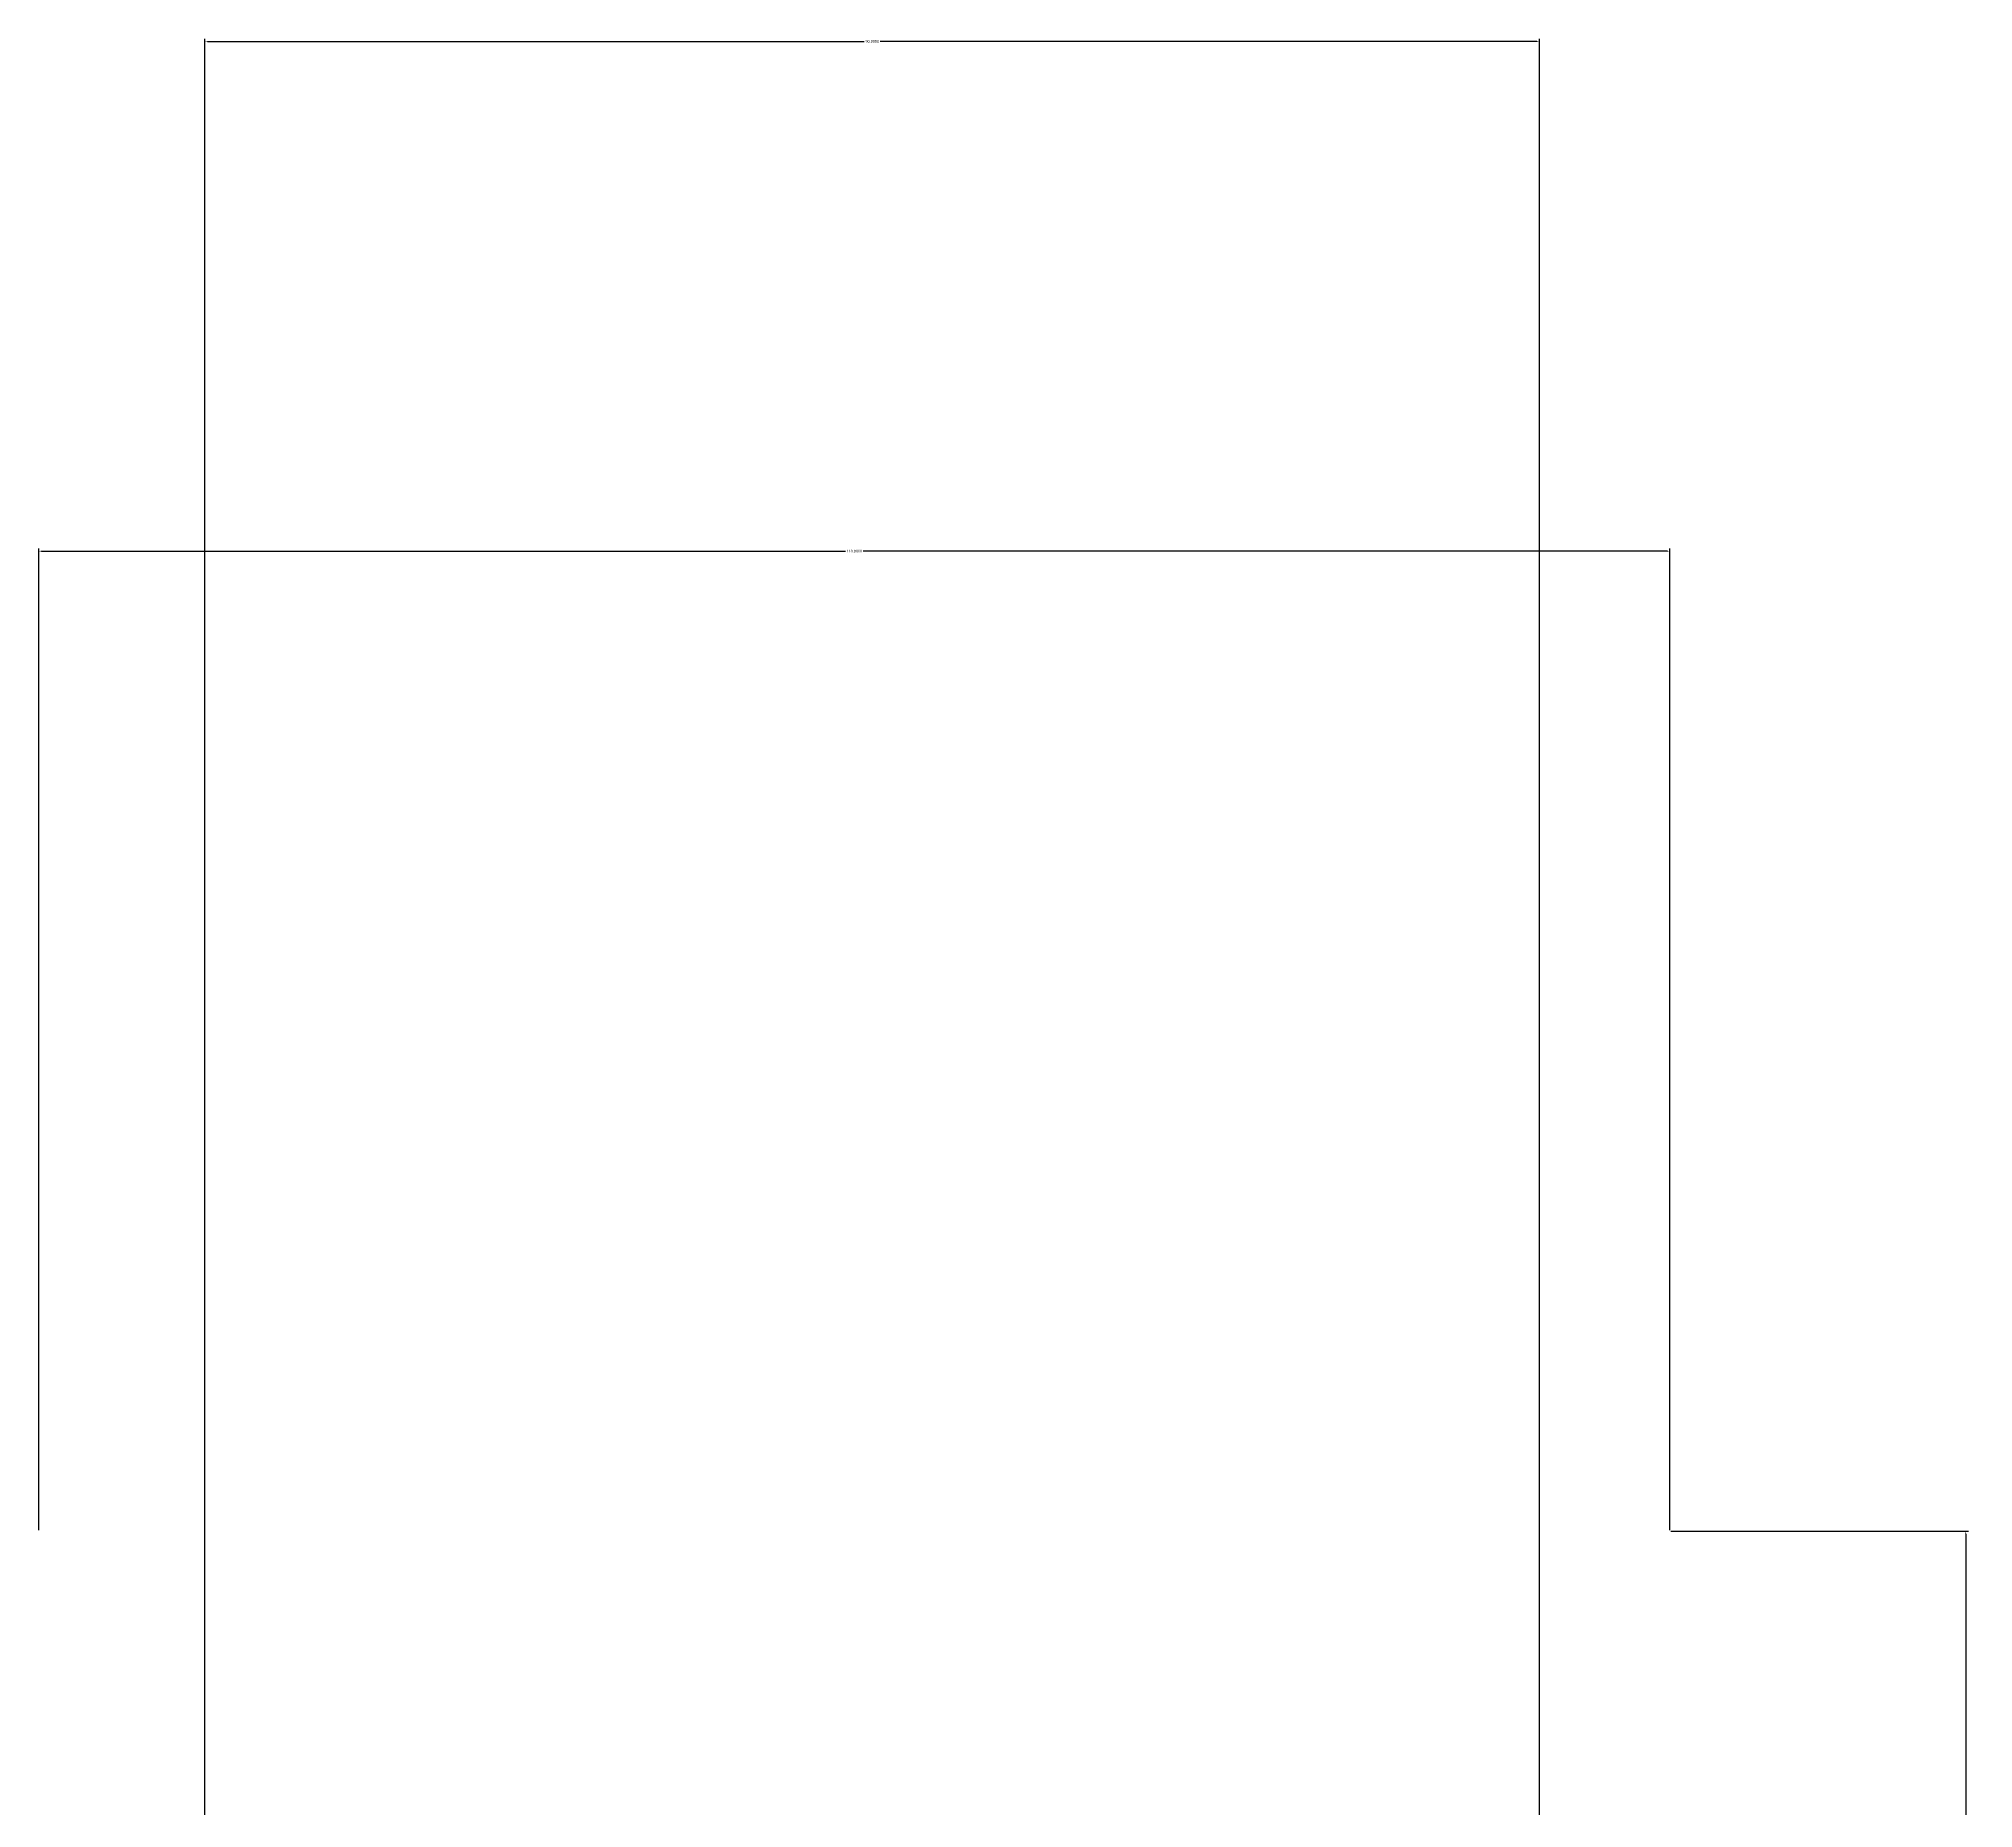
# Model space of a CAD drawing. Header units: millimetres. Extents: x 229 to 436, y 496 to 855.
# Drawn here: x 283.5 to 414, y 735.5 to 854.9 of the extents above; entities that cross this region are included whole.
import ezdxf

# ---------------------------------------------------------------- set-up
doc = ezdxf.new("R2010")
doc.units = ezdxf.units.MM
doc.header["$MEASUREMENT"] = 0
doc.layers.add('DIM', color=7, linetype='Continuous', lineweight=100, true_color=0xfaf747)
doc.styles.get("Standard").update_dxf_attribs({"font": 'arial.ttf'})
doc.dimstyles.get("Standard").update_dxf_attribs({"dimtxt": 0.18, "dimasz": 0.18, "dimexe": 0.18, "dimexo": 0.0625, "dimgap": 0.09, "dimtad": 0, "dimtih": 1, "dimtoh": 1, "dimdec": 4, "dimzin": 0, "dimdsep": 46, "dimtxsty": 'Standard', "dimcen": 0.09, "dimadec": 0, "dimazin": 0, "dimtfac": 1, "dimtdec": 4, "dimtofl": 0, "dimtmove": 0, "dimatfit": 3, "dimfxl": 1, "dimtolj": 1, "dimtzin": 0, "dimarcsym": 0})

# ---------------------------------------------------------------- blocks, each defined once
blk = doc.blocks.new('*D9')
at = {"layer": 'Defpoints', "color": 0, "transparency": 16777216}
for p in [(283.53, 820.3), (283.53, 754.23, 1.34), (393.53, 754.23, 1.34)]:
    blk.add_point(p, dxfattribs=at)
at = {"layer": 'DIM', "color": 0, "lineweight": -2, "transparency": 16777216}
for p, q in [((283.53, 754.29), (283.53, 820.48)), ((283.71, 820.3), (337.93, 820.3)), ((393.35, 820.3), (339.12, 820.3)), ((393.53, 754.29), (393.53, 820.48))]:
    blk.add_line(p, q, dxfattribs=at)
at = {"layer": 'DIM', "color": 0, "transparency": 16777216}
for points in [[(283.71, 820.33), (283.71, 820.27), (283.53, 820.3)], [(393.35, 820.33), (393.35, 820.27), (393.53, 820.3)]]:
    blk.add_solid(points, dxfattribs=at)
at = {"layer": 'DIM', "color": 0, "transparency": 16777216, "insert": (338.53, 820.3), "char_height": 0.18, "attachment_point": 5}
blk.add_mtext('\\A1;110.0000', dxfattribs=at)
blk = doc.blocks.new('*D10')
at = {"layer": 'Defpoints', "color": 0, "transparency": 16777216}
for p in [(393.53, 754.23, 1.34), (391.12, 584.23, 0.34), (413.48, 584.23)]:
    blk.add_point(p, dxfattribs=at)
at = {"layer": 'DIM', "color": 0, "lineweight": -2, "transparency": 16777216}
for p, q in [((393.59, 754.23), (413.66, 754.23)), ((413.48, 754.05), (413.48, 669.41)), ((413.48, 584.41), (413.48, 669.05)), ((391.18, 584.23), (413.66, 584.23))]:
    blk.add_line(p, q, dxfattribs=at)
at = {"layer": 'DIM', "color": 0, "transparency": 16777216}
for points in [[(413.45, 754.05), (413.51, 754.05), (413.48, 754.23)], [(413.45, 584.41), (413.51, 584.41), (413.48, 584.23)]]:
    blk.add_solid(points, dxfattribs=at)
at = {"layer": 'DIM', "color": 0, "transparency": 16777216, "insert": (413.48, 669.23), "char_height": 0.18, "attachment_point": 5}
blk.add_mtext('\\A1;170.0000', dxfattribs=at)
blk = doc.blocks.new('*D11')
at = {"layer": 'Defpoints', "color": 0, "transparency": 16777216}
for p in [(384.74, 854.67), (294.74, 676.65, 48), (384.74, 676.65, 48)]:
    blk.add_point(p, dxfattribs=at)
at = {"layer": 'DIM', "color": 0, "lineweight": -2, "transparency": 16777216}
for p, q in [((294.74, 676.71), (294.74, 854.85)), ((294.92, 854.67), (339.2, 854.67)), ((384.56, 854.67), (340.27, 854.67)), ((384.74, 676.71), (384.74, 854.85))]:
    blk.add_line(p, q, dxfattribs=at)
at = {"layer": 'DIM', "color": 0, "transparency": 16777216}
for points in [[(294.92, 854.7), (294.92, 854.64), (294.74, 854.67)], [(384.56, 854.7), (384.56, 854.64), (384.74, 854.67)]]:
    blk.add_solid(points, dxfattribs=at)
at = {"layer": 'DIM', "color": 0, "transparency": 16777216, "insert": (339.74, 854.67), "char_height": 0.18, "attachment_point": 5}
blk.add_mtext('\\A1;90.0000', dxfattribs=at)

msp = doc.modelspace()

# ---------------------------------------------------------------- dimensions: what is measured, and where the dimension line sits
at = {"layer": 'DIM'}
for base, p1, p2, picture, middle in [((384.73511, 854.67447), (294.73511, 676.65193, 48), (384.73511, 676.65193, 48), '*D11', (339.73511, 854.67447)), ((283.52957, 820.30107), (393.52957, 754.22887, 1.33975), (283.52957, 754.22887, 1.33975), '*D9', (338.52957, 820.30107))]:
    dim = msp.add_linear_dim(base=base, p1=p1, p2=p2, dimstyle='Standard', dxfattribs=at)
    dim.commit()
    dim.dimension.update_dxf_attribs({"geometry": picture, "text_midpoint": middle})
dim = msp.add_linear_dim(base=(413.47503, 584.22887), p1=(393.52957, 754.22887, 1.33975), p2=(391.11776, 584.22887, 0.34074), angle=90, dimstyle='Standard', dxfattribs=at)
dim.commit()
dim.dimension.update_dxf_attribs({"geometry": '*D10', "text_midpoint": (413.47503, 669.22887)})

doc.saveas('drawing.dxf')
